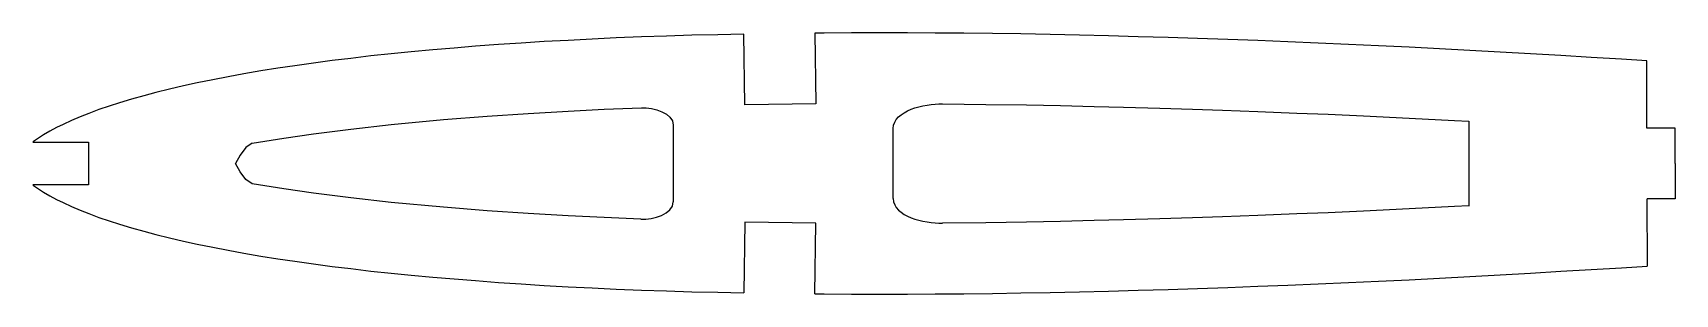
# Model space of a CAD drawing. Header units: inches. Extents: x 164 to 280, y -204 to -186.
import ezdxf

# ---------------------------------------------------------------- set-up
doc = ezdxf.new("R2010")
doc.units = ezdxf.units.IN
doc.header["$MEASUREMENT"] = 0
doc.layers.add('7', color=7, linetype='Continuous')

msp = doc.modelspace()

# ---------------------------------------------------------------- linework, layer by layer
for p, q in [((277.56, -192.63), (277.56, -187.88)), ((265.01, -192.14), (265.01, -198.14)), ((279.56, -192.63), (277.56, -192.63)), ((279.56, -195.13), (279.56, -192.63)), ((279.56, -195.13), (279.56, -197.63)), ((277.56, -197.63), (277.58, -202.37)), ((279.56, -197.63), (277.58, -197.63))]:
    msp.add_line(p, q)
for points in [[(179.13, -193.69), (181.36, -193.33), (183.46, -193.03), (186.09, -192.7), (188.93, -192.38), (192.63, -192.03), (195.71, -191.79), (198.61, -191.59), (201.43, -191.43), (203.97, -191.3), (206.6, -191.19)], [(227.84, -190.92), (227.85, -190.92)], [(227.85, -190.92), (230.91, -190.95), (233.78, -190.99), (236.19, -191.04), (238.55, -191.09), (240.62, -191.14), (243.19, -191.21), (245.49, -191.29), (247.61, -191.36), (250.1, -191.45), (252.87, -191.56), (255.08, -191.65), (257.56, -191.77), (260.78, -191.92), (263.99, -192.08), (265.01, -192.14)], [(208.85, -192.41), (208.85, -197.84)], [(224.38, -197.59), (224.38, -192.66)], [(179.13, -193.69), (178.68, -193.99), (178.28, -194.54), (177.95, -195.13)], [(179.13, -196.56), (178.68, -196.26), (178.28, -195.71), (177.95, -195.13)], [(206.56, -199.06), (203.97, -198.95), (201.43, -198.83), (198.61, -198.66), (195.71, -198.46), (192.63, -198.22), (188.93, -197.87), (186.09, -197.55), (183.46, -197.22), (181.36, -196.92), (179.13, -196.56)], [(265.01, -198.11), (263.99, -198.17), (260.78, -198.33), (257.56, -198.49), (255.08, -198.6), (252.87, -198.69), (250.1, -198.8), (247.61, -198.89), (245.49, -198.96), (243.19, -199.04), (240.62, -199.11), (238.55, -199.16), (236.19, -199.22), (233.78, -199.26), (230.91, -199.31), (227.85, -199.34)]]:
    msp.add_lwpolyline(points)
for points in [[(206.6, -191.19), (207.45, -191.16), (208.85, -191.56), (208.85, -192.41)], [(224.38, -192.66), (224.38, -191.37), (226.56, -190.9), (227.85, -190.92)], [(206.56, -199.06), (207.42, -199.09), (208.85, -198.71), (208.85, -197.84)], [(224.38, -197.59), (224.38, -198.89), (226.56, -199.35), (227.85, -199.34)]]:
    msp.add_open_spline(points, degree=3)
at = {"layer": '7', "linetype": 'Continuous'}
for points in [[(213.84, -185.99), (211.99, -186.03), (210.15, -186.07), (208.37, -186.13), (206.6, -186.19), (204.82, -186.26), (203.13, -186.34), (201.43, -186.43), (199.73, -186.52), (198.12, -186.62), (196.51, -186.73), (194.9, -186.85), (193.39, -186.97), (191.87, -187.1), (190.35, -187.24), (188.93, -187.38), (187.51, -187.53), (186.09, -187.7), (184.77, -187.86), (183.46, -188.03), (182.15, -188.22), (180.94, -188.4), (179.73, -188.59), (178.53, -188.8), (177.43, -189), (176.34, -189.21), (175.25, -189.43), (174.27, -189.64), (173.3, -189.87), (172.33, -190.11), (171.47, -190.34), (170.62, -190.58), (169.77, -190.83), (169.04, -191.07), (168.31, -191.32), (167.59, -191.59), (166.98, -191.83), (166.38, -192.09), (165.79, -192.36), (165.31, -192.59), (164.84, -192.84), (164.39, -193.11), (164.04, -193.34), (163.7, -193.58), (163.65, -193.63)], [(218.84, -185.92), (218.91, -190.92), (213.91, -190.99), (213.84, -185.99)], [(277.56, -187.88), (275.78, -187.76), (273.64, -187.63), (271.5, -187.51), (269.36, -187.38), (267.21, -187.26), (265.07, -187.14), (262.92, -187.03), (260.78, -186.92), (258.63, -186.81), (256.5, -186.72), (254.36, -186.62), (252.22, -186.53), (250.1, -186.45), (247.98, -186.37), (245.86, -186.3), (243.77, -186.23), (241.67, -186.17), (239.58, -186.11), (237.52, -186.06), (235.46, -186.02), (233.39, -185.98), (231.37, -185.95), (229.36, -185.93), (227.34, -185.91), (225.37, -185.9), (223.4, -185.9), (221.43, -185.9), (219.51, -185.91), (218.84, -185.93)], [(163.65, -193.63), (167.57, -193.63), (167.57, -196.63), (163.65, -196.63)], [(163.65, -196.63), (163.7, -196.67), (164.04, -196.91), (164.39, -197.14), (164.84, -197.41), (165.31, -197.66), (165.79, -197.89), (166.38, -198.16), (166.98, -198.42), (167.59, -198.66), (168.31, -198.93), (169.04, -199.18), (169.77, -199.42), (170.62, -199.67), (171.47, -199.91), (172.33, -200.14), (173.3, -200.38), (174.27, -200.61), (175.25, -200.82), (176.34, -201.04), (177.43, -201.25), (178.53, -201.45), (179.73, -201.66), (180.94, -201.85), (182.15, -202.03), (183.46, -202.22), (184.77, -202.39), (186.09, -202.55), (187.51, -202.72), (188.93, -202.87), (190.35, -203.01), (191.87, -203.15), (193.39, -203.28), (194.9, -203.4), (196.51, -203.52), (198.12, -203.63), (199.73, -203.73), (201.43, -203.83), (203.13, -203.91), (204.82, -203.99), (206.6, -204.06), (208.37, -204.12), (210.15, -204.18), (211.99, -204.22), (213.84, -204.26)], [(218.84, -204.33), (218.91, -199.33), (213.91, -199.26), (213.84, -204.26)], [(218.84, -204.33), (219.51, -204.34), (221.43, -204.35), (223.4, -204.35), (225.37, -204.35), (227.34, -204.34), (229.36, -204.32), (231.37, -204.3), (233.39, -204.27), (235.46, -204.23), (237.52, -204.19), (239.58, -204.14), (241.67, -204.08), (243.77, -204.02), (245.86, -203.95), (247.98, -203.88), (250.1, -203.8), (252.22, -203.72), (254.36, -203.63), (256.5, -203.53), (258.63, -203.44), (260.78, -203.33), (262.92, -203.22), (265.07, -203.11), (267.21, -202.99), (269.36, -202.87), (271.5, -202.74), (273.64, -202.62), (275.78, -202.49), (277.58, -202.37)]]:
    msp.add_lwpolyline(points, dxfattribs=at)

doc.saveas('drawing.dxf')
